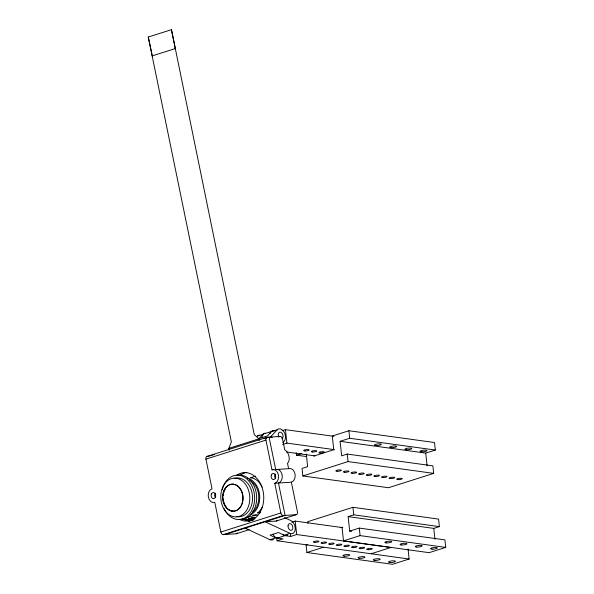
<?xml version="1.0" encoding="UTF-8"?>
<svg xmlns="http://www.w3.org/2000/svg" width="594" height="594" viewBox="0 0 594 594"><rect width="100%" height="100%" fill="white"/><g stroke="black" fill="none" stroke-linecap="round" stroke-linejoin="round"><path stroke-width="0.89" d="M228.868 448.396L231.356 441.884L148.27 37.021L152.324 55.903M265.147 433.301A6.942 4.544 72.4 0 0 263.008 434.318L259.006 438.595L267.404 435.929L271.413 431.645A6.942 4.544 72.4 0 1 274.784 430.806M269.795 437.422A4.165 1.084 -31.1 0 0 271.198 436.226L277.212 429.804A6.942 4.544 72.4 0 1 284.014 431.972A6.942 4.544 72.4 0 1 284.14 441.275L282.937 442.56M262.489 506.474A18.874 14.085 86.3 0 1 257.759 512.867L260.231 512.073M148.27 37.021L171.451 29.7L254.262 434.578L258.954 438.862L259.125 440.607M152.138 55.918L175.23 48.597M263.008 434.318L257.209 436.159A6.942 4.544 72.4 0 1 259.348 435.142M277.212 429.804L266.157 433.197A6.942 4.544 72.4 0 0 262.095 437.548M282.039 430.754L285.462 429.662L333.932 436.33M229.128 450.141L228.772 448.403L258.865 438.862M249.205 529.625L236.16 533.768L223.255 534.607A2.777 1.819 72.4 0 1 220.857 532.024L214.783 502.338A6.942 5.175 86.3 0 1 208.397 497.178A6.942 5.175 86.3 0 1 212.021 488.84L205.94 459.147A2.777 1.819 72.4 0 1 207.232 456.333L267.226 437.266L280.13 436.427A2.777 1.819 72.4 0 1 282.529 439.003L284.741 449.806A7.722 5.056 72.4 0 1 288.996 456.363A7.722 5.056 72.4 0 1 287.503 463.298L288.61 468.696A6.942 5.175 86.3 0 1 294.988 473.856A6.942 5.175 86.3 0 1 291.372 482.194L297.446 511.887A2.777 1.819 72.4 0 1 296.161 514.701L276.158 521.057L265.095 521.777L290.021 533.345A6.942 4.544 72.4 0 0 295.24 529.195A6.942 4.544 72.4 0 0 290.874 520.589L284.429 517.597M209.897 455.947L214.323 454.544M264.137 438.714L269.067 437.147L275.705 469.535A6.942 5.175 86.3 0 1 282.083 474.695A6.942 5.175 86.3 0 1 278.467 483.033L285.098 515.421L225.096 534.489M205.94 459.147L265.934 440.087A2.777 1.819 72.4 0 1 267.226 437.266M278.378 436.984L280.13 436.427M282.618 444.468L286.902 443.109L334.571 449.665M306.289 453.942L307.647 466.646L302.049 468.421L302.851 475.957L388.483 487.733L433.679 473.373L432.878 465.845L347.245 454.061L341.647 455.843L340.095 441.32L425.727 453.103L435.328 450.052L434.518 442.523L348.886 430.739L332.291 436.018L333.754 449.732L313.751 456.081M296.228 452.665L296.495 455.175L301.73 453.512M340.095 441.32L349.695 438.268L435.328 450.052M244.795 472.453L244.023 472.846M302.851 475.957L348.047 461.59L433.679 473.373M247.898 519.371L250.096 518.696L245.508 519.884L247.29 519.587L246.213 519.661M250.505 520.819L250.015 518.451L254.603 517.263L254.93 518.844M251.708 518.161L254.603 517.263M248.351 521.346L253.556 519.691M220.857 532.024L280.858 512.964A2.777 1.819 72.4 0 0 283.256 515.54L296.161 514.701M223.255 534.607L283.256 515.54M291.81 522.185L295.233 521.094L342.79 527.635M351.514 531.385L349.688 531.133L348.136 516.617L433.776 528.393L439.374 526.618L438.565 519.089L352.933 507.306L307.737 521.666L307.915 523.344M246.941 528.014L245.099 528.133L270.018 539.701L275.816 537.86A6.942 4.544 72.4 0 0 278.274 538.112M275.816 537.86L270.07 535.187L278.467 532.521L284.222 535.187L290.021 533.345M272.884 534.147A6.942 4.544 72.4 0 0 277.361 538.075L284.964 535.662L290.674 536.449L296.673 534.541L390.867 547.497L371.272 553.727M348.136 516.617L353.742 514.835L439.374 526.618M276.789 538.075L277.071 540.77L283.071 538.862L277.361 538.075M340.288 527.724L342.033 527.175L343.495 540.889L429.128 552.672L445.73 547.393L444.921 539.864L359.288 528.088L349.688 531.133M307.841 544.438L306.096 544.988L306.898 552.517L392.53 564.3L409.132 559.028L408.056 548.967M306.898 552.517L323.5 547.245M343.495 540.889L360.098 535.617L445.73 547.393M262.14 487.087L262.11 487.021A18.874 14.085 86.3 0 0 250.571 477.732L255.509 476.173M257.699 514.983A18.874 14.085 86.3 0 1 256.318 514.953L245.419 517.931M171.451 29.7L175.327 48.597M207.232 456.333L209.073 456.214M265.934 440.087L272.015 469.772L273.856 469.654M275.705 469.535L288.61 468.696M250.571 477.732L252.413 477.613M280.858 512.964L274.777 483.271L291.372 482.194M257.759 512.867L260.528 512.681M252.628 515.191L256.318 514.953M253.905 517.485L252.829 517.56L253.311 519.928L251.203 520.596L250.72 518.228L251.797 518.154M250.015 518.451L251.099 518.376M249.302 518.926L248.314 518.993L248.797 521.361M286.508 451.982L314.857 455.88M296.495 455.175L306.511 456.556M277.071 540.77L409.132 559.028M271.198 436.226L272.119 437.756M253.527 517.337L254.009 519.705M249.02 518.77L249.502 521.138M425.727 453.103L427.086 465.807M433.776 528.393L434.934 539.285M348.886 430.739L349.695 438.268M359.288 528.088L360.098 535.617M347.245 454.061L348.047 461.59M352.933 507.306L353.742 514.835M285.462 429.662L286.902 443.109M295.233 521.094L296.673 534.541M290.384 533.754L290.674 536.449M284.964 535.662A6.942 4.544 72.4 0 1 282.492 534.429M277.301 520.181A2.777 1.819 72.4 0 1 276.158 521.057M237.303 532.892A2.777 1.819 72.4 0 1 236.16 533.768M273.53 539.404A6.942 4.544 72.4 0 1 270.018 539.701M287.734 534.89A6.942 4.544 72.4 0 1 284.222 535.187M215.778 497.059A2.495 1.864 86.3 0 1 215.459 494.037M275.772 477.992A2.495 1.864 86.3 0 1 275.46 474.97M272.015 469.772A6.942 5.175 86.3 0 1 278.393 474.933A6.942 5.175 86.3 0 1 274.777 483.271M236.412 475.475A24.287 18.124 86.3 0 1 263.684 495.478A24.287 18.124 86.3 0 1 239.531 519.386M249.435 520.864A24.287 18.124 86.3 0 1 242.478 518.733M240.095 475.237A24.287 18.124 86.3 0 1 246.785 472.468M275.482 478.37A3.052 2.279 86.3 0 1 275.46 474.064M215.488 497.438A3.052 2.279 86.3 0 1 215.459 493.124M237.244 475.222A22.201 16.573 86.3 0 1 256.63 496.436A22.201 16.573 86.3 0 1 239.664 519.349M222.29 489.575A22.201 16.573 86.3 0 1 246.703 478.868A22.201 16.573 86.3 0 1 249.881 513.498A22.201 16.573 86.3 0 1 224.02 508.479M249.747 480.36A17.627 13.157 86.3 0 1 258.687 495.374A17.627 13.157 86.3 0 1 252.65 512.08M247.342 478.237A18.874 14.085 86.3 0 1 259.615 495.27A18.874 14.085 86.3 0 1 250.683 514.694M234.184 478.445A19.431 14.501 86.3 0 1 252.517 496.413A19.431 14.501 86.3 0 1 236.65 516.58M233.308 511.182A13.543 10.105 86.3 0 1 231.549 510.899M230.687 510.61A13.543 10.105 86.3 0 1 229.433 509.994M226.128 506.927A13.543 10.105 86.3 0 1 224.851 504.826M224.19 503.267A13.543 10.105 86.3 0 1 223.671 501.611M223.47 500.757A13.543 10.105 86.3 0 1 223.203 499.012M223.181 495.478A13.543 10.105 86.3 0 1 224.116 491.297M224.421 490.533A13.543 10.105 86.3 0 1 225.572 488.424M269.995 433.583A6.942 4.544 72.4 0 1 273.752 430.784M278.616 436.516A3.467 2.272 72.4 0 1 279.432 432.306A3.467 2.272 72.4 0 1 282.737 434.556A3.467 2.272 72.4 0 1 281.912 438.773M368.02 549.695A2.777 0.624 -6.1 0 0 372.223 548.752A2.777 0.624 -6.1 0 0 368.139 548.596A2.777 0.624 -6.1 0 0 368.02 549.695M360.409 548.648A2.777 0.624 -6.1 0 0 364.612 547.705A2.777 0.624 -6.1 0 0 360.528 547.549A2.777 0.624 -6.1 0 0 360.409 548.648M352.799 547.601A2.777 0.624 -6.1 0 0 357.001 546.658A2.777 0.624 -6.1 0 0 352.918 546.502A2.777 0.624 -6.1 0 0 352.799 547.601M345.188 546.554A2.777 0.624 -6.1 0 0 349.383 545.611A2.777 0.624 -6.1 0 0 345.307 545.455A2.777 0.624 -6.1 0 0 345.188 546.554M337.578 545.507A2.777 0.624 -6.1 0 0 341.773 544.564A2.777 0.624 -6.1 0 0 337.696 544.408A2.777 0.624 -6.1 0 0 337.578 545.507M329.967 544.46A2.777 0.624 -6.1 0 0 334.162 543.517A2.777 0.624 -6.1 0 0 330.078 543.361A2.777 0.624 -6.1 0 0 329.967 544.46M322.349 543.413A2.777 0.624 -6.1 0 0 326.552 542.471A2.777 0.624 -6.1 0 0 322.468 542.315A2.777 0.624 -6.1 0 0 322.349 543.413M314.738 542.367A2.777 0.624 -6.1 0 0 318.941 541.424A2.777 0.624 -6.1 0 0 314.857 541.268A2.777 0.624 -6.1 0 0 314.738 542.367M391.298 447.638A3.467 0.78 -6.1 0 0 396.547 446.458A3.467 0.78 -6.1 0 0 391.446 446.265A3.467 0.78 -6.1 0 0 391.298 447.638M406.519 449.74A3.467 0.78 -6.1 0 0 411.768 448.552A3.467 0.78 -6.1 0 0 406.667 448.366A3.467 0.78 -6.1 0 0 406.519 449.74M376.069 445.545A3.467 0.78 -6.1 0 0 381.318 444.364A3.467 0.78 -6.1 0 0 376.217 444.171A3.467 0.78 -6.1 0 0 376.069 445.545M421.74 451.834A3.467 0.78 -6.1 0 0 426.989 450.646A3.467 0.78 -6.1 0 0 421.889 450.46A3.467 0.78 -6.1 0 0 421.74 451.834M398.039 479.64A2.777 0.624 -6.1 0 0 402.235 478.69A2.777 0.624 -6.1 0 0 398.158 478.541A2.777 0.624 -6.1 0 0 398.039 479.64M390.421 478.593A2.777 0.624 -6.1 0 0 394.624 477.643A2.777 0.624 -6.1 0 0 390.54 477.494A2.777 0.624 -6.1 0 0 390.421 478.593M382.811 477.546A2.777 0.624 -6.1 0 0 387.013 476.596A2.777 0.624 -6.1 0 0 382.93 476.447A2.777 0.624 -6.1 0 0 382.811 477.546M375.2 476.499A2.777 0.624 -6.1 0 0 379.403 475.549A2.777 0.624 -6.1 0 0 375.319 475.4A2.777 0.624 -6.1 0 0 375.2 476.499M367.589 475.452A2.777 0.624 -6.1 0 0 371.785 474.502A2.777 0.624 -6.1 0 0 367.708 474.354A2.777 0.624 -6.1 0 0 367.589 475.452M359.979 474.406A2.777 0.624 -6.1 0 0 364.174 473.455A2.777 0.624 -6.1 0 0 360.098 473.299A2.777 0.624 -6.1 0 0 359.979 474.406M352.361 473.351A2.777 0.624 -6.1 0 0 356.563 472.408A2.777 0.624 -6.1 0 0 352.48 472.252A2.777 0.624 -6.1 0 0 352.361 473.351M344.75 472.304A2.777 0.624 -6.1 0 0 348.953 471.361A2.777 0.624 -6.1 0 0 344.869 471.205A2.777 0.624 -6.1 0 0 344.75 472.304M337.14 471.257A2.777 0.624 -6.1 0 0 341.342 470.314A2.777 0.624 -6.1 0 0 337.258 470.158A2.777 0.624 -6.1 0 0 337.14 471.257M386.471 542.894A3.467 0.78 -6.1 0 0 391.721 541.713A3.467 0.78 -6.1 0 0 386.62 541.52A3.467 0.78 -6.1 0 0 386.471 542.894M432.142 549.175A3.467 0.78 -6.1 0 0 437.392 547.995A3.467 0.78 -6.1 0 0 432.291 547.802A3.467 0.78 -6.1 0 0 432.142 549.175M401.7 544.988A3.467 0.78 -6.1 0 0 406.949 543.807A3.467 0.78 -6.1 0 0 401.848 543.614A3.467 0.78 -6.1 0 0 401.7 544.988M416.921 547.081A3.467 0.78 -6.1 0 0 422.171 545.901A3.467 0.78 -6.1 0 0 417.07 545.708A3.467 0.78 -6.1 0 0 416.921 547.081M390.147 562.525A3.467 0.78 -6.1 0 0 395.396 561.337A3.467 0.78 -6.1 0 0 390.295 561.144A3.467 0.78 -6.1 0 0 390.147 562.525M344.475 556.236A3.467 0.78 -6.1 0 0 349.725 555.056A3.467 0.78 -6.1 0 0 344.624 554.863A3.467 0.78 -6.1 0 0 344.475 556.236M374.925 560.424A3.467 0.78 -6.1 0 0 380.175 559.244A3.467 0.78 -6.1 0 0 375.074 559.051A3.467 0.78 -6.1 0 0 374.925 560.424M359.697 558.33A3.467 0.78 -6.1 0 0 364.946 557.15A3.467 0.78 -6.1 0 0 359.845 556.957A3.467 0.78 -6.1 0 0 359.697 558.33M288.045 525.853A3.467 2.272 72.4 0 0 291.461 530.286A3.467 2.272 72.4 0 0 291.825 524.762A3.467 2.272 72.4 0 0 288.045 525.853M271.413 474.918A3.052 2.279 86.3 0 0 273.418 479.573A3.052 2.279 86.3 0 0 275.364 475.081A3.052 2.279 86.3 0 0 271.413 474.918M211.412 493.985A3.052 2.279 86.3 0 0 213.417 498.633A3.052 2.279 86.3 0 0 215.37 494.141A3.052 2.279 86.3 0 0 211.412 493.985M224.146 490.555A13.543 10.105 86.3 0 0 233.034 511.196A13.543 10.105 86.3 0 0 241.684 491.268A13.543 10.105 86.3 0 0 224.146 490.555M223.96 490.562A13.543 10.105 86.3 0 0 232.848 511.211A13.543 10.105 86.3 0 0 241.498 491.283A13.543 10.105 86.3 0 0 223.96 490.562M222.653 487.31A19.431 14.501 86.3 0 0 235.395 516.921A19.431 14.501 86.3 0 0 247.809 488.335A19.431 14.501 86.3 0 0 222.653 487.31M320.196 453.029A2.777 0.624 -6.1 0 0 324.391 452.086A2.777 0.624 -6.1 0 0 320.315 451.93A2.777 0.624 -6.1 0 0 320.196 453.029M312.578 451.982A2.777 0.624 -6.1 0 0 316.78 451.039A2.777 0.624 -6.1 0 0 312.696 450.883A2.777 0.624 -6.1 0 0 312.578 451.982M304.967 450.935A2.777 0.624 -6.1 0 0 309.17 449.992A2.777 0.624 -6.1 0 0 305.086 449.836A2.777 0.624 -6.1 0 0 304.967 450.935"/></g></svg>
